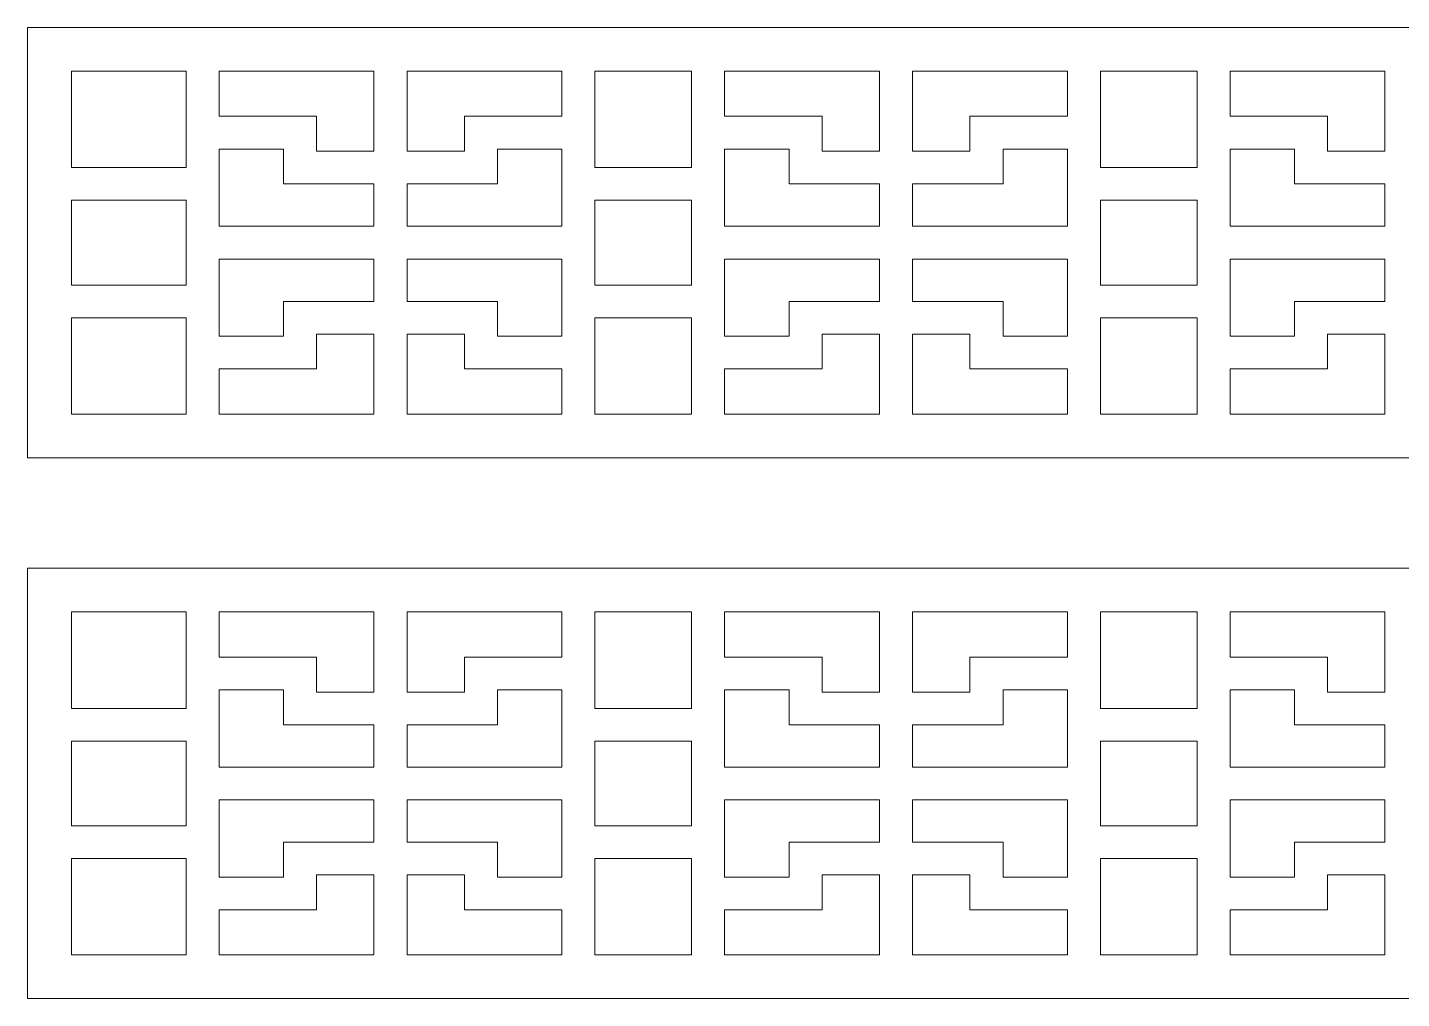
# Model space of a CAD drawing. Header units: centimetres. Extents: x -27.5 to -1.9, y -9.5 to -4.8.
# Drawn here: x -27.5 to -20.85, y -9.5 to -4.8 of the extents above; entities that cross this region are included whole.
import ezdxf

# ---------------------------------------------------------------- set-up
doc = ezdxf.new("R2010")
doc.units = ezdxf.units.CM
doc.header["$MEASUREMENT"] = 0
doc.layers.add('layer 1', color=7, linetype='Continuous')

msp = doc.modelspace()

# ---------------------------------------------------------------- linework, layer by layer
at = {"layer": 'layer 1', "color": 250, "lineweight": 9}
for points, knots in [([(-1.85082, -6.88029), (-1.85082, -6.88029), (-27.5, -6.88029), (-27.5, -6.88029), (-27.5, -6.88029), (-27.5, -6.88029), (-27.5, -4.7963), (-27.5, -4.7963), (-27.5, -4.7963), (-27.5, -4.7963), (-1.85082, -4.7963), (-1.85082, -4.7963), (-1.85082, -4.7963), (-1.85082, -4.7963), (-1.85082, -6.88029), (-1.85082, -6.88029)], [0, 0, 0, 0, 0.2, 0.2, 0.2, 0.2, 0.4, 0.4, 0.4, 0.4, 0.6, 0.6, 0.6, 0.6, 1, 1, 1, 1]), ([(-27.28624, -5.00787), (-27.28624, -5.00787), (-26.73228, -5.00787), (-26.73228, -5.00787), (-26.73228, -5.00787), (-26.73228, -5.00787), (-26.73228, -5.47467), (-26.73228, -5.47467), (-26.73228, -5.47467), (-26.73228, -5.47467), (-27.28624, -5.47467), (-27.28624, -5.47467), (-27.28624, -5.47467), (-27.28624, -5.47467), (-27.28624, -5.00787), (-27.28624, -5.00787)], [0, 0, 0, 0, 0.2, 0.2, 0.2, 0.2, 0.4, 0.4, 0.4, 0.4, 0.6, 0.6, 0.6, 0.6, 1, 1, 1, 1]), ([(-26.57198, -5.00787), (-26.57198, -5.00787), (-25.82249, -5.00787), (-25.82249, -5.00787), (-25.82249, -5.00787), (-25.82249, -5.00787), (-25.82249, -5.39561), (-25.82249, -5.39561), (-25.82249, -5.39561), (-25.82249, -5.39561), (-26.10007, -5.39561), (-26.10007, -5.39561), (-26.10007, -5.39561), (-26.10007, -5.39561), (-26.10007, -5.22662), (-26.10007, -5.22662), (-26.10007, -5.22662), (-26.10007, -5.22662), (-26.26039, -5.22662), (-26.26039, -5.22662), (-26.26039, -5.22662), (-26.26039, -5.22662), (-26.57198, -5.22662), (-26.57198, -5.22662), (-26.57198, -5.22662), (-26.57198, -5.22662), (-26.57198, -5.00787), (-26.57198, -5.00787)], [0, 0, 0, 0, 0.125, 0.125, 0.125, 0.125, 0.25, 0.25, 0.25, 0.25, 0.375, 0.375, 0.375, 0.375, 0.5, 0.5, 0.5, 0.5, 0.625, 0.625, 0.625, 0.625, 0.75, 0.75, 0.75, 0.75, 1, 1, 1, 1]), ([(-25.66218, -5.00787), (-25.66218, -5.00787), (-24.91272, -5.00787), (-24.91272, -5.00787), (-24.91272, -5.00787), (-24.91272, -5.00787), (-24.91272, -5.22662), (-24.91272, -5.22662), (-24.91272, -5.22662), (-24.91272, -5.22662), (-25.22428, -5.22662), (-25.22428, -5.22662), (-25.22428, -5.22662), (-25.22428, -5.22662), (-25.38459, -5.22662), (-25.38459, -5.22662), (-25.38459, -5.22662), (-25.38459, -5.22662), (-25.38459, -5.39561), (-25.38459, -5.39561), (-25.38459, -5.39561), (-25.38459, -5.39561), (-25.66218, -5.39561), (-25.66218, -5.39561), (-25.66218, -5.39561), (-25.66218, -5.39561), (-25.66218, -5.00787), (-25.66218, -5.00787)], [0, 0, 0, 0, 0.125, 0.125, 0.125, 0.125, 0.25, 0.25, 0.25, 0.25, 0.375, 0.375, 0.375, 0.375, 0.5, 0.5, 0.5, 0.5, 0.625, 0.625, 0.625, 0.625, 0.75, 0.75, 0.75, 0.75, 1, 1, 1, 1]), ([(-24.75239, -5.00787), (-24.75239, -5.00787), (-24.28485, -5.00787), (-24.28485, -5.00787), (-24.28485, -5.00787), (-24.28485, -5.00787), (-24.28485, -5.47467), (-24.28485, -5.47467), (-24.28485, -5.47467), (-24.28485, -5.47467), (-24.75239, -5.47467), (-24.75239, -5.47467), (-24.75239, -5.47467), (-24.75239, -5.47467), (-24.75239, -5.00787), (-24.75239, -5.00787)], [0, 0, 0, 0, 0.2, 0.2, 0.2, 0.2, 0.4, 0.4, 0.4, 0.4, 0.6, 0.6, 0.6, 0.6, 1, 1, 1, 1]), ([(-24.12453, -5.00787), (-24.12453, -5.00787), (-23.37505, -5.00787), (-23.37505, -5.00787), (-23.37505, -5.00787), (-23.37505, -5.00787), (-23.37505, -5.39561), (-23.37505, -5.39561), (-23.37505, -5.39561), (-23.37505, -5.39561), (-23.65263, -5.39561), (-23.65263, -5.39561), (-23.65263, -5.39561), (-23.65263, -5.39561), (-23.65263, -5.22662), (-23.65263, -5.22662), (-23.65263, -5.22662), (-23.65263, -5.22662), (-23.81294, -5.22662), (-23.81294, -5.22662), (-23.81294, -5.22662), (-23.81294, -5.22662), (-24.12453, -5.22662), (-24.12453, -5.22662), (-24.12453, -5.22662), (-24.12453, -5.22662), (-24.12453, -5.00787), (-24.12453, -5.00787)], [0, 0, 0, 0, 0.125, 0.125, 0.125, 0.125, 0.25, 0.25, 0.25, 0.25, 0.375, 0.375, 0.375, 0.375, 0.5, 0.5, 0.5, 0.5, 0.625, 0.625, 0.625, 0.625, 0.75, 0.75, 0.75, 0.75, 1, 1, 1, 1]), ([(-23.21474, -5.00787), (-23.21474, -5.00787), (-22.46526, -5.00787), (-22.46526, -5.00787), (-22.46526, -5.00787), (-22.46526, -5.00787), (-22.46526, -5.22662), (-22.46526, -5.22662), (-22.46526, -5.22662), (-22.46526, -5.22662), (-22.77685, -5.22662), (-22.77685, -5.22662), (-22.77685, -5.22662), (-22.77685, -5.22662), (-22.93715, -5.22662), (-22.93715, -5.22662), (-22.93715, -5.22662), (-22.93715, -5.22662), (-22.93715, -5.39561), (-22.93715, -5.39561), (-22.93715, -5.39561), (-22.93715, -5.39561), (-23.21474, -5.39561), (-23.21474, -5.39561), (-23.21474, -5.39561), (-23.21474, -5.39561), (-23.21474, -5.00787), (-23.21474, -5.00787)], [0, 0, 0, 0, 0.125, 0.125, 0.125, 0.125, 0.25, 0.25, 0.25, 0.25, 0.375, 0.375, 0.375, 0.375, 0.5, 0.5, 0.5, 0.5, 0.625, 0.625, 0.625, 0.625, 0.75, 0.75, 0.75, 0.75, 1, 1, 1, 1]), ([(-22.30495, -5.00787), (-22.30495, -5.00787), (-21.83741, -5.00787), (-21.83741, -5.00787), (-21.83741, -5.00787), (-21.83741, -5.00787), (-21.83741, -5.47467), (-21.83741, -5.47467), (-21.83741, -5.47467), (-21.83741, -5.47467), (-22.30495, -5.47467), (-22.30495, -5.47467), (-22.30495, -5.47467), (-22.30495, -5.47467), (-22.30495, -5.00787), (-22.30495, -5.00787)], [0, 0, 0, 0, 0.2, 0.2, 0.2, 0.2, 0.4, 0.4, 0.4, 0.4, 0.6, 0.6, 0.6, 0.6, 1, 1, 1, 1]), ([(-21.6771, -5.00787), (-21.6771, -5.00787), (-20.92762, -5.00787), (-20.92762, -5.00787), (-20.92762, -5.00787), (-20.92762, -5.00787), (-20.92762, -5.39561), (-20.92762, -5.39561), (-20.92762, -5.39561), (-20.92762, -5.39561), (-21.2052, -5.39561), (-21.2052, -5.39561), (-21.2052, -5.39561), (-21.2052, -5.39561), (-21.2052, -5.22662), (-21.2052, -5.22662), (-21.2052, -5.22662), (-21.2052, -5.22662), (-21.36551, -5.22662), (-21.36551, -5.22662), (-21.36551, -5.22662), (-21.36551, -5.22662), (-21.6771, -5.22662), (-21.6771, -5.22662), (-21.6771, -5.22662), (-21.6771, -5.22662), (-21.6771, -5.00787), (-21.6771, -5.00787)], [0, 0, 0, 0, 0.125, 0.125, 0.125, 0.125, 0.25, 0.25, 0.25, 0.25, 0.375, 0.375, 0.375, 0.375, 0.5, 0.5, 0.5, 0.5, 0.625, 0.625, 0.625, 0.625, 0.75, 0.75, 0.75, 0.75, 1, 1, 1, 1]), ([(-26.57198, -5.38532), (-26.57198, -5.38532), (-26.57198, -5.75923), (-26.57198, -5.75923), (-26.57198, -5.75923), (-26.57198, -5.75923), (-25.82249, -5.75923), (-25.82249, -5.75923), (-25.82249, -5.75923), (-25.82249, -5.75923), (-25.82249, -5.55429), (-25.82249, -5.55429), (-25.82249, -5.55429), (-25.82249, -5.55429), (-26.10007, -5.55429), (-26.10007, -5.55429), (-26.10007, -5.55429), (-26.10007, -5.55429), (-26.26039, -5.55429), (-26.26039, -5.55429), (-26.26039, -5.55429), (-26.26039, -5.55429), (-26.26039, -5.39561), (-26.26039, -5.39561), (-26.26039, -5.39561), (-26.26039, -5.39561), (-26.26039, -5.38532), (-26.26039, -5.38532), (-26.26039, -5.38532), (-26.26039, -5.38532), (-26.57198, -5.38532), (-26.57198, -5.38532)], [0, 0, 0, 0, 0.1111111, 0.1111111, 0.1111111, 0.1111111, 0.2222222, 0.2222222, 0.2222222, 0.2222222, 0.3333333, 0.3333333, 0.3333333, 0.3333333, 0.4444444, 0.4444444, 0.4444444, 0.4444444, 0.5555556, 0.5555556, 0.5555556, 0.5555556, 0.6666667, 0.6666667, 0.6666667, 0.6666667, 0.7777778, 0.7777778, 0.7777778, 0.7777778, 1, 1, 1, 1]), ([(-24.91272, -5.75923), (-24.91272, -5.75923), (-24.91272, -5.38532), (-24.91272, -5.38532), (-24.91272, -5.38532), (-24.91272, -5.38532), (-25.22428, -5.38532), (-25.22428, -5.38532), (-25.22428, -5.38532), (-25.22428, -5.38532), (-25.22428, -5.39561), (-25.22428, -5.39561), (-25.22428, -5.39561), (-25.22428, -5.39561), (-25.22428, -5.55429), (-25.22428, -5.55429), (-25.22428, -5.55429), (-25.22428, -5.55429), (-25.38459, -5.55429), (-25.38459, -5.55429), (-25.38459, -5.55429), (-25.38459, -5.55429), (-25.66218, -5.55429), (-25.66218, -5.55429), (-25.66218, -5.55429), (-25.66218, -5.55429), (-25.66218, -5.75923), (-25.66218, -5.75923), (-25.66218, -5.75923), (-25.66218, -5.75923), (-24.91272, -5.75923), (-24.91272, -5.75923)], [0, 0, 0, 0, 0.1111111, 0.1111111, 0.1111111, 0.1111111, 0.2222222, 0.2222222, 0.2222222, 0.2222222, 0.3333333, 0.3333333, 0.3333333, 0.3333333, 0.4444444, 0.4444444, 0.4444444, 0.4444444, 0.5555556, 0.5555556, 0.5555556, 0.5555556, 0.6666667, 0.6666667, 0.6666667, 0.6666667, 0.7777778, 0.7777778, 0.7777778, 0.7777778, 1, 1, 1, 1]), ([(-24.12453, -5.38532), (-24.12453, -5.38532), (-24.12453, -5.75923), (-24.12453, -5.75923), (-24.12453, -5.75923), (-24.12453, -5.75923), (-23.37505, -5.75923), (-23.37505, -5.75923), (-23.37505, -5.75923), (-23.37505, -5.75923), (-23.37505, -5.55429), (-23.37505, -5.55429), (-23.37505, -5.55429), (-23.37505, -5.55429), (-23.65263, -5.55429), (-23.65263, -5.55429), (-23.65263, -5.55429), (-23.65263, -5.55429), (-23.81294, -5.55429), (-23.81294, -5.55429), (-23.81294, -5.55429), (-23.81294, -5.55429), (-23.81294, -5.39561), (-23.81294, -5.39561), (-23.81294, -5.39561), (-23.81294, -5.39561), (-23.81294, -5.38532), (-23.81294, -5.38532), (-23.81294, -5.38532), (-23.81294, -5.38532), (-24.12453, -5.38532), (-24.12453, -5.38532)], [0, 0, 0, 0, 0.1111111, 0.1111111, 0.1111111, 0.1111111, 0.2222222, 0.2222222, 0.2222222, 0.2222222, 0.3333333, 0.3333333, 0.3333333, 0.3333333, 0.4444444, 0.4444444, 0.4444444, 0.4444444, 0.5555556, 0.5555556, 0.5555556, 0.5555556, 0.6666667, 0.6666667, 0.6666667, 0.6666667, 0.7777778, 0.7777778, 0.7777778, 0.7777778, 1, 1, 1, 1]), ([(-22.46526, -5.75923), (-22.46526, -5.75923), (-22.46526, -5.38532), (-22.46526, -5.38532), (-22.46526, -5.38532), (-22.46526, -5.38532), (-22.77685, -5.38532), (-22.77685, -5.38532), (-22.77685, -5.38532), (-22.77685, -5.38532), (-22.77685, -5.39561), (-22.77685, -5.39561), (-22.77685, -5.39561), (-22.77685, -5.39561), (-22.77685, -5.55429), (-22.77685, -5.55429), (-22.77685, -5.55429), (-22.77685, -5.55429), (-22.93715, -5.55429), (-22.93715, -5.55429), (-22.93715, -5.55429), (-22.93715, -5.55429), (-23.21474, -5.55429), (-23.21474, -5.55429), (-23.21474, -5.55429), (-23.21474, -5.55429), (-23.21474, -5.75923), (-23.21474, -5.75923), (-23.21474, -5.75923), (-23.21474, -5.75923), (-22.46526, -5.75923), (-22.46526, -5.75923)], [0, 0, 0, 0, 0.1111111, 0.1111111, 0.1111111, 0.1111111, 0.2222222, 0.2222222, 0.2222222, 0.2222222, 0.3333333, 0.3333333, 0.3333333, 0.3333333, 0.4444444, 0.4444444, 0.4444444, 0.4444444, 0.5555556, 0.5555556, 0.5555556, 0.5555556, 0.6666667, 0.6666667, 0.6666667, 0.6666667, 0.7777778, 0.7777778, 0.7777778, 0.7777778, 1, 1, 1, 1]), ([(-21.6771, -5.38532), (-21.6771, -5.38532), (-21.6771, -5.75923), (-21.6771, -5.75923), (-21.6771, -5.75923), (-21.6771, -5.75923), (-20.92762, -5.75923), (-20.92762, -5.75923), (-20.92762, -5.75923), (-20.92762, -5.75923), (-20.92762, -5.55429), (-20.92762, -5.55429), (-20.92762, -5.55429), (-20.92762, -5.55429), (-21.2052, -5.55429), (-21.2052, -5.55429), (-21.2052, -5.55429), (-21.2052, -5.55429), (-21.36551, -5.55429), (-21.36551, -5.55429), (-21.36551, -5.55429), (-21.36551, -5.55429), (-21.36551, -5.39561), (-21.36551, -5.39561), (-21.36551, -5.39561), (-21.36551, -5.39561), (-21.36551, -5.38532), (-21.36551, -5.38532), (-21.36551, -5.38532), (-21.36551, -5.38532), (-21.6771, -5.38532), (-21.6771, -5.38532)], [0, 0, 0, 0, 0.1111111, 0.1111111, 0.1111111, 0.1111111, 0.2222222, 0.2222222, 0.2222222, 0.2222222, 0.3333333, 0.3333333, 0.3333333, 0.3333333, 0.4444444, 0.4444444, 0.4444444, 0.4444444, 0.5555556, 0.5555556, 0.5555556, 0.5555556, 0.6666667, 0.6666667, 0.6666667, 0.6666667, 0.7777778, 0.7777778, 0.7777778, 0.7777778, 1, 1, 1, 1]), ([(-26.73228, -5.63336), (-26.73228, -5.63336), (-27.28624, -5.63336), (-27.28624, -5.63336), (-27.28624, -5.63336), (-27.28624, -5.63336), (-27.28624, -6.04382), (-27.28624, -6.04382), (-27.28624, -6.04382), (-27.28624, -6.04382), (-26.73228, -6.04382), (-26.73228, -6.04382), (-26.73228, -6.04382), (-26.73228, -6.04382), (-26.73228, -5.63336), (-26.73228, -5.63336)], [0, 0, 0, 0, 0.2, 0.2, 0.2, 0.2, 0.4, 0.4, 0.4, 0.4, 0.6, 0.6, 0.6, 0.6, 1, 1, 1, 1]), ([(-24.28485, -5.63336), (-24.28485, -5.63336), (-24.75239, -5.63336), (-24.75239, -5.63336), (-24.75239, -5.63336), (-24.75239, -5.63336), (-24.75239, -6.04382), (-24.75239, -6.04382), (-24.75239, -6.04382), (-24.75239, -6.04382), (-24.28485, -6.04382), (-24.28485, -6.04382), (-24.28485, -6.04382), (-24.28485, -6.04382), (-24.28485, -5.63336), (-24.28485, -5.63336)], [0, 0, 0, 0, 0.2, 0.2, 0.2, 0.2, 0.4, 0.4, 0.4, 0.4, 0.6, 0.6, 0.6, 0.6, 1, 1, 1, 1]), ([(-21.83741, -5.63336), (-21.83741, -5.63336), (-22.30495, -5.63336), (-22.30495, -5.63336), (-22.30495, -5.63336), (-22.30495, -5.63336), (-22.30495, -6.04382), (-22.30495, -6.04382), (-22.30495, -6.04382), (-22.30495, -6.04382), (-21.83741, -6.04382), (-21.83741, -6.04382), (-21.83741, -6.04382), (-21.83741, -6.04382), (-21.83741, -5.63336), (-21.83741, -5.63336)], [0, 0, 0, 0, 0.2, 0.2, 0.2, 0.2, 0.4, 0.4, 0.4, 0.4, 0.6, 0.6, 0.6, 0.6, 1, 1, 1, 1]), ([(-26.57198, -5.91792), (-26.57198, -5.91792), (-26.57198, -6.29187), (-26.57198, -6.29187), (-26.57198, -6.29187), (-26.57198, -6.29187), (-26.26039, -6.29187), (-26.26039, -6.29187), (-26.26039, -6.29187), (-26.26039, -6.29187), (-26.26039, -6.28155), (-26.26039, -6.28155), (-26.26039, -6.28155), (-26.26039, -6.28155), (-26.26039, -6.12289), (-26.26039, -6.12289), (-26.26039, -6.12289), (-26.26039, -6.12289), (-26.10007, -6.12289), (-26.10007, -6.12289), (-26.10007, -6.12289), (-26.10007, -6.12289), (-25.82249, -6.12289), (-25.82249, -6.12289), (-25.82249, -6.12289), (-25.82249, -6.12289), (-25.82249, -5.91792), (-25.82249, -5.91792), (-25.82249, -5.91792), (-25.82249, -5.91792), (-26.57198, -5.91792), (-26.57198, -5.91792)], [0, 0, 0, 0, 0.1111111, 0.1111111, 0.1111111, 0.1111111, 0.2222222, 0.2222222, 0.2222222, 0.2222222, 0.3333333, 0.3333333, 0.3333333, 0.3333333, 0.4444444, 0.4444444, 0.4444444, 0.4444444, 0.5555556, 0.5555556, 0.5555556, 0.5555556, 0.6666667, 0.6666667, 0.6666667, 0.6666667, 0.7777778, 0.7777778, 0.7777778, 0.7777778, 1, 1, 1, 1]), ([(-24.91272, -6.29187), (-24.91272, -6.29187), (-24.91272, -5.91792), (-24.91272, -5.91792), (-24.91272, -5.91792), (-24.91272, -5.91792), (-25.66218, -5.91792), (-25.66218, -5.91792), (-25.66218, -5.91792), (-25.66218, -5.91792), (-25.66218, -6.12289), (-25.66218, -6.12289), (-25.66218, -6.12289), (-25.66218, -6.12289), (-25.38459, -6.12289), (-25.38459, -6.12289), (-25.38459, -6.12289), (-25.38459, -6.12289), (-25.22428, -6.12289), (-25.22428, -6.12289), (-25.22428, -6.12289), (-25.22428, -6.12289), (-25.22428, -6.28155), (-25.22428, -6.28155), (-25.22428, -6.28155), (-25.22428, -6.28155), (-25.22428, -6.29187), (-25.22428, -6.29187), (-25.22428, -6.29187), (-25.22428, -6.29187), (-24.91272, -6.29187), (-24.91272, -6.29187)], [0, 0, 0, 0, 0.1111111, 0.1111111, 0.1111111, 0.1111111, 0.2222222, 0.2222222, 0.2222222, 0.2222222, 0.3333333, 0.3333333, 0.3333333, 0.3333333, 0.4444444, 0.4444444, 0.4444444, 0.4444444, 0.5555556, 0.5555556, 0.5555556, 0.5555556, 0.6666667, 0.6666667, 0.6666667, 0.6666667, 0.7777778, 0.7777778, 0.7777778, 0.7777778, 1, 1, 1, 1]), ([(-24.12453, -5.91792), (-24.12453, -5.91792), (-24.12453, -6.29187), (-24.12453, -6.29187), (-24.12453, -6.29187), (-24.12453, -6.29187), (-23.81294, -6.29187), (-23.81294, -6.29187), (-23.81294, -6.29187), (-23.81294, -6.29187), (-23.81294, -6.28155), (-23.81294, -6.28155), (-23.81294, -6.28155), (-23.81294, -6.28155), (-23.81294, -6.12289), (-23.81294, -6.12289), (-23.81294, -6.12289), (-23.81294, -6.12289), (-23.65263, -6.12289), (-23.65263, -6.12289), (-23.65263, -6.12289), (-23.65263, -6.12289), (-23.37505, -6.12289), (-23.37505, -6.12289), (-23.37505, -6.12289), (-23.37505, -6.12289), (-23.37505, -5.91792), (-23.37505, -5.91792), (-23.37505, -5.91792), (-23.37505, -5.91792), (-24.12453, -5.91792), (-24.12453, -5.91792)], [0, 0, 0, 0, 0.1111111, 0.1111111, 0.1111111, 0.1111111, 0.2222222, 0.2222222, 0.2222222, 0.2222222, 0.3333333, 0.3333333, 0.3333333, 0.3333333, 0.4444444, 0.4444444, 0.4444444, 0.4444444, 0.5555556, 0.5555556, 0.5555556, 0.5555556, 0.6666667, 0.6666667, 0.6666667, 0.6666667, 0.7777778, 0.7777778, 0.7777778, 0.7777778, 1, 1, 1, 1]), ([(-22.46526, -6.29187), (-22.46526, -6.29187), (-22.46526, -5.91792), (-22.46526, -5.91792), (-22.46526, -5.91792), (-22.46526, -5.91792), (-23.21474, -5.91792), (-23.21474, -5.91792), (-23.21474, -5.91792), (-23.21474, -5.91792), (-23.21474, -6.12289), (-23.21474, -6.12289), (-23.21474, -6.12289), (-23.21474, -6.12289), (-22.93715, -6.12289), (-22.93715, -6.12289), (-22.93715, -6.12289), (-22.93715, -6.12289), (-22.77685, -6.12289), (-22.77685, -6.12289), (-22.77685, -6.12289), (-22.77685, -6.12289), (-22.77685, -6.28155), (-22.77685, -6.28155), (-22.77685, -6.28155), (-22.77685, -6.28155), (-22.77685, -6.29187), (-22.77685, -6.29187), (-22.77685, -6.29187), (-22.77685, -6.29187), (-22.46526, -6.29187), (-22.46526, -6.29187)], [0, 0, 0, 0, 0.1111111, 0.1111111, 0.1111111, 0.1111111, 0.2222222, 0.2222222, 0.2222222, 0.2222222, 0.3333333, 0.3333333, 0.3333333, 0.3333333, 0.4444444, 0.4444444, 0.4444444, 0.4444444, 0.5555556, 0.5555556, 0.5555556, 0.5555556, 0.6666667, 0.6666667, 0.6666667, 0.6666667, 0.7777778, 0.7777778, 0.7777778, 0.7777778, 1, 1, 1, 1]), ([(-21.6771, -5.91792), (-21.6771, -5.91792), (-21.6771, -6.29187), (-21.6771, -6.29187), (-21.6771, -6.29187), (-21.6771, -6.29187), (-21.36551, -6.29187), (-21.36551, -6.29187), (-21.36551, -6.29187), (-21.36551, -6.29187), (-21.36551, -6.28155), (-21.36551, -6.28155), (-21.36551, -6.28155), (-21.36551, -6.28155), (-21.36551, -6.12289), (-21.36551, -6.12289), (-21.36551, -6.12289), (-21.36551, -6.12289), (-21.2052, -6.12289), (-21.2052, -6.12289), (-21.2052, -6.12289), (-21.2052, -6.12289), (-20.92762, -6.12289), (-20.92762, -6.12289), (-20.92762, -6.12289), (-20.92762, -6.12289), (-20.92762, -5.91792), (-20.92762, -5.91792), (-20.92762, -5.91792), (-20.92762, -5.91792), (-21.6771, -5.91792), (-21.6771, -5.91792)], [0, 0, 0, 0, 0.1111111, 0.1111111, 0.1111111, 0.1111111, 0.2222222, 0.2222222, 0.2222222, 0.2222222, 0.3333333, 0.3333333, 0.3333333, 0.3333333, 0.4444444, 0.4444444, 0.4444444, 0.4444444, 0.5555556, 0.5555556, 0.5555556, 0.5555556, 0.6666667, 0.6666667, 0.6666667, 0.6666667, 0.7777778, 0.7777778, 0.7777778, 0.7777778, 1, 1, 1, 1]), ([(-26.73228, -6.66872), (-26.73228, -6.66872), (-27.28624, -6.66872), (-27.28624, -6.66872), (-27.28624, -6.66872), (-27.28624, -6.66872), (-27.28624, -6.2025), (-27.28624, -6.2025), (-27.28624, -6.2025), (-27.28624, -6.2025), (-26.73228, -6.2025), (-26.73228, -6.2025), (-26.73228, -6.2025), (-26.73228, -6.2025), (-26.73228, -6.66872), (-26.73228, -6.66872)], [0, 0, 0, 0, 0.2, 0.2, 0.2, 0.2, 0.4, 0.4, 0.4, 0.4, 0.6, 0.6, 0.6, 0.6, 1, 1, 1, 1]), ([(-24.28485, -6.66872), (-24.28485, -6.66872), (-24.75239, -6.66872), (-24.75239, -6.66872), (-24.75239, -6.66872), (-24.75239, -6.66872), (-24.75239, -6.2025), (-24.75239, -6.2025), (-24.75239, -6.2025), (-24.75239, -6.2025), (-24.28485, -6.2025), (-24.28485, -6.2025), (-24.28485, -6.2025), (-24.28485, -6.2025), (-24.28485, -6.66872), (-24.28485, -6.66872)], [0, 0, 0, 0, 0.2, 0.2, 0.2, 0.2, 0.4, 0.4, 0.4, 0.4, 0.6, 0.6, 0.6, 0.6, 1, 1, 1, 1]), ([(-21.83741, -6.66872), (-21.83741, -6.66872), (-22.30495, -6.66872), (-22.30495, -6.66872), (-22.30495, -6.66872), (-22.30495, -6.66872), (-22.30495, -6.2025), (-22.30495, -6.2025), (-22.30495, -6.2025), (-22.30495, -6.2025), (-21.83741, -6.2025), (-21.83741, -6.2025), (-21.83741, -6.2025), (-21.83741, -6.2025), (-21.83741, -6.66872), (-21.83741, -6.66872)], [0, 0, 0, 0, 0.2, 0.2, 0.2, 0.2, 0.4, 0.4, 0.4, 0.4, 0.6, 0.6, 0.6, 0.6, 1, 1, 1, 1]), ([(-25.82249, -6.66872), (-25.82249, -6.66872), (-26.57198, -6.66872), (-26.57198, -6.66872), (-26.57198, -6.66872), (-26.57198, -6.66872), (-26.57198, -6.45055), (-26.57198, -6.45055), (-26.57198, -6.45055), (-26.57198, -6.45055), (-26.26039, -6.45055), (-26.26039, -6.45055), (-26.26039, -6.45055), (-26.26039, -6.45055), (-26.10007, -6.45055), (-26.10007, -6.45055), (-26.10007, -6.45055), (-26.10007, -6.45055), (-26.10007, -6.28155), (-26.10007, -6.28155), (-26.10007, -6.28155), (-26.10007, -6.28155), (-25.82249, -6.28155), (-25.82249, -6.28155), (-25.82249, -6.28155), (-25.82249, -6.28155), (-25.82249, -6.66872), (-25.82249, -6.66872)], [0, 0, 0, 0, 0.125, 0.125, 0.125, 0.125, 0.25, 0.25, 0.25, 0.25, 0.375, 0.375, 0.375, 0.375, 0.5, 0.5, 0.5, 0.5, 0.625, 0.625, 0.625, 0.625, 0.75, 0.75, 0.75, 0.75, 1, 1, 1, 1]), ([(-24.91272, -6.66872), (-24.91272, -6.66872), (-25.66218, -6.66872), (-25.66218, -6.66872), (-25.66218, -6.66872), (-25.66218, -6.66872), (-25.66218, -6.28155), (-25.66218, -6.28155), (-25.66218, -6.28155), (-25.66218, -6.28155), (-25.38459, -6.28155), (-25.38459, -6.28155), (-25.38459, -6.28155), (-25.38459, -6.28155), (-25.38459, -6.45055), (-25.38459, -6.45055), (-25.38459, -6.45055), (-25.38459, -6.45055), (-25.22428, -6.45055), (-25.22428, -6.45055), (-25.22428, -6.45055), (-25.22428, -6.45055), (-24.91272, -6.45055), (-24.91272, -6.45055), (-24.91272, -6.45055), (-24.91272, -6.45055), (-24.91272, -6.66872), (-24.91272, -6.66872)], [0, 0, 0, 0, 0.125, 0.125, 0.125, 0.125, 0.25, 0.25, 0.25, 0.25, 0.375, 0.375, 0.375, 0.375, 0.5, 0.5, 0.5, 0.5, 0.625, 0.625, 0.625, 0.625, 0.75, 0.75, 0.75, 0.75, 1, 1, 1, 1]), ([(-23.37505, -6.66872), (-23.37505, -6.66872), (-24.12453, -6.66872), (-24.12453, -6.66872), (-24.12453, -6.66872), (-24.12453, -6.66872), (-24.12453, -6.45055), (-24.12453, -6.45055), (-24.12453, -6.45055), (-24.12453, -6.45055), (-23.81294, -6.45055), (-23.81294, -6.45055), (-23.81294, -6.45055), (-23.81294, -6.45055), (-23.65263, -6.45055), (-23.65263, -6.45055), (-23.65263, -6.45055), (-23.65263, -6.45055), (-23.65263, -6.28155), (-23.65263, -6.28155), (-23.65263, -6.28155), (-23.65263, -6.28155), (-23.37505, -6.28155), (-23.37505, -6.28155), (-23.37505, -6.28155), (-23.37505, -6.28155), (-23.37505, -6.66872), (-23.37505, -6.66872)], [0, 0, 0, 0, 0.125, 0.125, 0.125, 0.125, 0.25, 0.25, 0.25, 0.25, 0.375, 0.375, 0.375, 0.375, 0.5, 0.5, 0.5, 0.5, 0.625, 0.625, 0.625, 0.625, 0.75, 0.75, 0.75, 0.75, 1, 1, 1, 1]), ([(-22.46526, -6.66872), (-22.46526, -6.66872), (-23.21474, -6.66872), (-23.21474, -6.66872), (-23.21474, -6.66872), (-23.21474, -6.66872), (-23.21474, -6.28155), (-23.21474, -6.28155), (-23.21474, -6.28155), (-23.21474, -6.28155), (-22.93715, -6.28155), (-22.93715, -6.28155), (-22.93715, -6.28155), (-22.93715, -6.28155), (-22.93715, -6.45055), (-22.93715, -6.45055), (-22.93715, -6.45055), (-22.93715, -6.45055), (-22.77685, -6.45055), (-22.77685, -6.45055), (-22.77685, -6.45055), (-22.77685, -6.45055), (-22.46526, -6.45055), (-22.46526, -6.45055), (-22.46526, -6.45055), (-22.46526, -6.45055), (-22.46526, -6.66872), (-22.46526, -6.66872)], [0, 0, 0, 0, 0.125, 0.125, 0.125, 0.125, 0.25, 0.25, 0.25, 0.25, 0.375, 0.375, 0.375, 0.375, 0.5, 0.5, 0.5, 0.5, 0.625, 0.625, 0.625, 0.625, 0.75, 0.75, 0.75, 0.75, 1, 1, 1, 1]), ([(-20.92762, -6.66872), (-20.92762, -6.66872), (-21.6771, -6.66872), (-21.6771, -6.66872), (-21.6771, -6.66872), (-21.6771, -6.66872), (-21.6771, -6.45055), (-21.6771, -6.45055), (-21.6771, -6.45055), (-21.6771, -6.45055), (-21.36551, -6.45055), (-21.36551, -6.45055), (-21.36551, -6.45055), (-21.36551, -6.45055), (-21.2052, -6.45055), (-21.2052, -6.45055), (-21.2052, -6.45055), (-21.2052, -6.45055), (-21.2052, -6.28155), (-21.2052, -6.28155), (-21.2052, -6.28155), (-21.2052, -6.28155), (-20.92762, -6.28155), (-20.92762, -6.28155), (-20.92762, -6.28155), (-20.92762, -6.28155), (-20.92762, -6.66872), (-20.92762, -6.66872)], [0, 0, 0, 0, 0.125, 0.125, 0.125, 0.125, 0.25, 0.25, 0.25, 0.25, 0.375, 0.375, 0.375, 0.375, 0.5, 0.5, 0.5, 0.5, 0.625, 0.625, 0.625, 0.625, 0.75, 0.75, 0.75, 0.75, 1, 1, 1, 1]), ([(-1.85082, -9.5), (-1.85082, -9.5), (-27.5, -9.5), (-27.5, -9.5), (-27.5, -9.5), (-27.5, -9.5), (-27.5, -7.41601), (-27.5, -7.41601), (-27.5, -7.41601), (-27.5, -7.41601), (-1.85082, -7.41601), (-1.85082, -7.41601), (-1.85082, -7.41601), (-1.85082, -7.41601), (-1.85082, -9.5), (-1.85082, -9.5)], [0, 0, 0, 0, 0.2, 0.2, 0.2, 0.2, 0.4, 0.4, 0.4, 0.4, 0.6, 0.6, 0.6, 0.6, 1, 1, 1, 1])]:
    msp.add_open_spline(points, degree=3, knots=knots, dxfattribs=at)
at = {"layer": 'layer 1', "color": 7, "lineweight": 9}
for points, knots in [([(-27.28624, -7.62758), (-27.28624, -7.62758), (-26.73228, -7.62758), (-26.73228, -7.62758), (-26.73228, -7.62758), (-26.73228, -7.62758), (-26.73228, -8.09438), (-26.73228, -8.09438), (-26.73228, -8.09438), (-26.73228, -8.09438), (-27.28624, -8.09438), (-27.28624, -8.09438), (-27.28624, -8.09438), (-27.28624, -8.09438), (-27.28624, -7.62758), (-27.28624, -7.62758)], [0, 0, 0, 0, 0.2, 0.2, 0.2, 0.2, 0.4, 0.4, 0.4, 0.4, 0.6, 0.6, 0.6, 0.6, 1, 1, 1, 1]), ([(-26.57198, -7.62758), (-26.57198, -7.62758), (-25.82249, -7.62758), (-25.82249, -7.62758), (-25.82249, -7.62758), (-25.82249, -7.62758), (-25.82249, -8.01532), (-25.82249, -8.01532), (-25.82249, -8.01532), (-25.82249, -8.01532), (-26.10007, -8.01532), (-26.10007, -8.01532), (-26.10007, -8.01532), (-26.10007, -8.01532), (-26.10007, -7.84633), (-26.10007, -7.84633), (-26.10007, -7.84633), (-26.10007, -7.84633), (-26.26039, -7.84633), (-26.26039, -7.84633), (-26.26039, -7.84633), (-26.26039, -7.84633), (-26.57198, -7.84633), (-26.57198, -7.84633), (-26.57198, -7.84633), (-26.57198, -7.84633), (-26.57198, -7.62758), (-26.57198, -7.62758)], [0, 0, 0, 0, 0.125, 0.125, 0.125, 0.125, 0.25, 0.25, 0.25, 0.25, 0.375, 0.375, 0.375, 0.375, 0.5, 0.5, 0.5, 0.5, 0.625, 0.625, 0.625, 0.625, 0.75, 0.75, 0.75, 0.75, 1, 1, 1, 1]), ([(-25.66218, -7.62758), (-25.66218, -7.62758), (-24.91272, -7.62758), (-24.91272, -7.62758), (-24.91272, -7.62758), (-24.91272, -7.62758), (-24.91272, -7.84633), (-24.91272, -7.84633), (-24.91272, -7.84633), (-24.91272, -7.84633), (-25.22428, -7.84633), (-25.22428, -7.84633), (-25.22428, -7.84633), (-25.22428, -7.84633), (-25.38459, -7.84633), (-25.38459, -7.84633), (-25.38459, -7.84633), (-25.38459, -7.84633), (-25.38459, -8.01532), (-25.38459, -8.01532), (-25.38459, -8.01532), (-25.38459, -8.01532), (-25.66218, -8.01532), (-25.66218, -8.01532), (-25.66218, -8.01532), (-25.66218, -8.01532), (-25.66218, -7.62758), (-25.66218, -7.62758)], [0, 0, 0, 0, 0.125, 0.125, 0.125, 0.125, 0.25, 0.25, 0.25, 0.25, 0.375, 0.375, 0.375, 0.375, 0.5, 0.5, 0.5, 0.5, 0.625, 0.625, 0.625, 0.625, 0.75, 0.75, 0.75, 0.75, 1, 1, 1, 1]), ([(-24.75239, -7.62758), (-24.75239, -7.62758), (-24.28485, -7.62758), (-24.28485, -7.62758), (-24.28485, -7.62758), (-24.28485, -7.62758), (-24.28485, -8.09438), (-24.28485, -8.09438), (-24.28485, -8.09438), (-24.28485, -8.09438), (-24.75239, -8.09438), (-24.75239, -8.09438), (-24.75239, -8.09438), (-24.75239, -8.09438), (-24.75239, -7.62758), (-24.75239, -7.62758)], [0, 0, 0, 0, 0.2, 0.2, 0.2, 0.2, 0.4, 0.4, 0.4, 0.4, 0.6, 0.6, 0.6, 0.6, 1, 1, 1, 1]), ([(-24.12453, -7.62758), (-24.12453, -7.62758), (-23.37505, -7.62758), (-23.37505, -7.62758), (-23.37505, -7.62758), (-23.37505, -7.62758), (-23.37505, -8.01532), (-23.37505, -8.01532), (-23.37505, -8.01532), (-23.37505, -8.01532), (-23.65263, -8.01532), (-23.65263, -8.01532), (-23.65263, -8.01532), (-23.65263, -8.01532), (-23.65263, -7.84633), (-23.65263, -7.84633), (-23.65263, -7.84633), (-23.65263, -7.84633), (-23.81294, -7.84633), (-23.81294, -7.84633), (-23.81294, -7.84633), (-23.81294, -7.84633), (-24.12453, -7.84633), (-24.12453, -7.84633), (-24.12453, -7.84633), (-24.12453, -7.84633), (-24.12453, -7.62758), (-24.12453, -7.62758)], [0, 0, 0, 0, 0.125, 0.125, 0.125, 0.125, 0.25, 0.25, 0.25, 0.25, 0.375, 0.375, 0.375, 0.375, 0.5, 0.5, 0.5, 0.5, 0.625, 0.625, 0.625, 0.625, 0.75, 0.75, 0.75, 0.75, 1, 1, 1, 1]), ([(-23.21474, -7.62758), (-23.21474, -7.62758), (-22.46526, -7.62758), (-22.46526, -7.62758), (-22.46526, -7.62758), (-22.46526, -7.62758), (-22.46526, -7.84633), (-22.46526, -7.84633), (-22.46526, -7.84633), (-22.46526, -7.84633), (-22.77685, -7.84633), (-22.77685, -7.84633), (-22.77685, -7.84633), (-22.77685, -7.84633), (-22.93715, -7.84633), (-22.93715, -7.84633), (-22.93715, -7.84633), (-22.93715, -7.84633), (-22.93715, -8.01532), (-22.93715, -8.01532), (-22.93715, -8.01532), (-22.93715, -8.01532), (-23.21474, -8.01532), (-23.21474, -8.01532), (-23.21474, -8.01532), (-23.21474, -8.01532), (-23.21474, -7.62758), (-23.21474, -7.62758)], [0, 0, 0, 0, 0.125, 0.125, 0.125, 0.125, 0.25, 0.25, 0.25, 0.25, 0.375, 0.375, 0.375, 0.375, 0.5, 0.5, 0.5, 0.5, 0.625, 0.625, 0.625, 0.625, 0.75, 0.75, 0.75, 0.75, 1, 1, 1, 1]), ([(-22.30495, -7.62758), (-22.30495, -7.62758), (-21.83741, -7.62758), (-21.83741, -7.62758), (-21.83741, -7.62758), (-21.83741, -7.62758), (-21.83741, -8.09438), (-21.83741, -8.09438), (-21.83741, -8.09438), (-21.83741, -8.09438), (-22.30495, -8.09438), (-22.30495, -8.09438), (-22.30495, -8.09438), (-22.30495, -8.09438), (-22.30495, -7.62758), (-22.30495, -7.62758)], [0, 0, 0, 0, 0.2, 0.2, 0.2, 0.2, 0.4, 0.4, 0.4, 0.4, 0.6, 0.6, 0.6, 0.6, 1, 1, 1, 1]), ([(-21.6771, -7.62758), (-21.6771, -7.62758), (-20.92762, -7.62758), (-20.92762, -7.62758), (-20.92762, -7.62758), (-20.92762, -7.62758), (-20.92762, -8.01532), (-20.92762, -8.01532), (-20.92762, -8.01532), (-20.92762, -8.01532), (-21.2052, -8.01532), (-21.2052, -8.01532), (-21.2052, -8.01532), (-21.2052, -8.01532), (-21.2052, -7.84633), (-21.2052, -7.84633), (-21.2052, -7.84633), (-21.2052, -7.84633), (-21.36551, -7.84633), (-21.36551, -7.84633), (-21.36551, -7.84633), (-21.36551, -7.84633), (-21.6771, -7.84633), (-21.6771, -7.84633), (-21.6771, -7.84633), (-21.6771, -7.84633), (-21.6771, -7.62758), (-21.6771, -7.62758)], [0, 0, 0, 0, 0.125, 0.125, 0.125, 0.125, 0.25, 0.25, 0.25, 0.25, 0.375, 0.375, 0.375, 0.375, 0.5, 0.5, 0.5, 0.5, 0.625, 0.625, 0.625, 0.625, 0.75, 0.75, 0.75, 0.75, 1, 1, 1, 1]), ([(-26.57198, -8.00503), (-26.57198, -8.00503), (-26.57198, -8.37894), (-26.57198, -8.37894), (-26.57198, -8.37894), (-26.57198, -8.37894), (-25.82249, -8.37894), (-25.82249, -8.37894), (-25.82249, -8.37894), (-25.82249, -8.37894), (-25.82249, -8.174), (-25.82249, -8.174), (-25.82249, -8.174), (-25.82249, -8.174), (-26.10007, -8.174), (-26.10007, -8.174), (-26.10007, -8.174), (-26.10007, -8.174), (-26.26039, -8.174), (-26.26039, -8.174), (-26.26039, -8.174), (-26.26039, -8.174), (-26.26039, -8.01532), (-26.26039, -8.01532), (-26.26039, -8.01532), (-26.26039, -8.01532), (-26.26039, -8.00503), (-26.26039, -8.00503), (-26.26039, -8.00503), (-26.26039, -8.00503), (-26.57198, -8.00503), (-26.57198, -8.00503)], [0, 0, 0, 0, 0.1111111, 0.1111111, 0.1111111, 0.1111111, 0.2222222, 0.2222222, 0.2222222, 0.2222222, 0.3333333, 0.3333333, 0.3333333, 0.3333333, 0.4444444, 0.4444444, 0.4444444, 0.4444444, 0.5555556, 0.5555556, 0.5555556, 0.5555556, 0.6666667, 0.6666667, 0.6666667, 0.6666667, 0.7777778, 0.7777778, 0.7777778, 0.7777778, 1, 1, 1, 1]), ([(-24.91272, -8.37894), (-24.91272, -8.37894), (-24.91272, -8.00503), (-24.91272, -8.00503), (-24.91272, -8.00503), (-24.91272, -8.00503), (-25.22428, -8.00503), (-25.22428, -8.00503), (-25.22428, -8.00503), (-25.22428, -8.00503), (-25.22428, -8.01532), (-25.22428, -8.01532), (-25.22428, -8.01532), (-25.22428, -8.01532), (-25.22428, -8.174), (-25.22428, -8.174), (-25.22428, -8.174), (-25.22428, -8.174), (-25.38459, -8.174), (-25.38459, -8.174), (-25.38459, -8.174), (-25.38459, -8.174), (-25.66218, -8.174), (-25.66218, -8.174), (-25.66218, -8.174), (-25.66218, -8.174), (-25.66218, -8.37894), (-25.66218, -8.37894), (-25.66218, -8.37894), (-25.66218, -8.37894), (-24.91272, -8.37894), (-24.91272, -8.37894)], [0, 0, 0, 0, 0.1111111, 0.1111111, 0.1111111, 0.1111111, 0.2222222, 0.2222222, 0.2222222, 0.2222222, 0.3333333, 0.3333333, 0.3333333, 0.3333333, 0.4444444, 0.4444444, 0.4444444, 0.4444444, 0.5555556, 0.5555556, 0.5555556, 0.5555556, 0.6666667, 0.6666667, 0.6666667, 0.6666667, 0.7777778, 0.7777778, 0.7777778, 0.7777778, 1, 1, 1, 1]), ([(-24.12453, -8.00503), (-24.12453, -8.00503), (-24.12453, -8.37894), (-24.12453, -8.37894), (-24.12453, -8.37894), (-24.12453, -8.37894), (-23.37505, -8.37894), (-23.37505, -8.37894), (-23.37505, -8.37894), (-23.37505, -8.37894), (-23.37505, -8.174), (-23.37505, -8.174), (-23.37505, -8.174), (-23.37505, -8.174), (-23.65263, -8.174), (-23.65263, -8.174), (-23.65263, -8.174), (-23.65263, -8.174), (-23.81294, -8.174), (-23.81294, -8.174), (-23.81294, -8.174), (-23.81294, -8.174), (-23.81294, -8.01532), (-23.81294, -8.01532), (-23.81294, -8.01532), (-23.81294, -8.01532), (-23.81294, -8.00503), (-23.81294, -8.00503), (-23.81294, -8.00503), (-23.81294, -8.00503), (-24.12453, -8.00503), (-24.12453, -8.00503)], [0, 0, 0, 0, 0.1111111, 0.1111111, 0.1111111, 0.1111111, 0.2222222, 0.2222222, 0.2222222, 0.2222222, 0.3333333, 0.3333333, 0.3333333, 0.3333333, 0.4444444, 0.4444444, 0.4444444, 0.4444444, 0.5555556, 0.5555556, 0.5555556, 0.5555556, 0.6666667, 0.6666667, 0.6666667, 0.6666667, 0.7777778, 0.7777778, 0.7777778, 0.7777778, 1, 1, 1, 1]), ([(-22.46526, -8.37894), (-22.46526, -8.37894), (-22.46526, -8.00503), (-22.46526, -8.00503), (-22.46526, -8.00503), (-22.46526, -8.00503), (-22.77685, -8.00503), (-22.77685, -8.00503), (-22.77685, -8.00503), (-22.77685, -8.00503), (-22.77685, -8.01532), (-22.77685, -8.01532), (-22.77685, -8.01532), (-22.77685, -8.01532), (-22.77685, -8.174), (-22.77685, -8.174), (-22.77685, -8.174), (-22.77685, -8.174), (-22.93715, -8.174), (-22.93715, -8.174), (-22.93715, -8.174), (-22.93715, -8.174), (-23.21474, -8.174), (-23.21474, -8.174), (-23.21474, -8.174), (-23.21474, -8.174), (-23.21474, -8.37894), (-23.21474, -8.37894), (-23.21474, -8.37894), (-23.21474, -8.37894), (-22.46526, -8.37894), (-22.46526, -8.37894)], [0, 0, 0, 0, 0.1111111, 0.1111111, 0.1111111, 0.1111111, 0.2222222, 0.2222222, 0.2222222, 0.2222222, 0.3333333, 0.3333333, 0.3333333, 0.3333333, 0.4444444, 0.4444444, 0.4444444, 0.4444444, 0.5555556, 0.5555556, 0.5555556, 0.5555556, 0.6666667, 0.6666667, 0.6666667, 0.6666667, 0.7777778, 0.7777778, 0.7777778, 0.7777778, 1, 1, 1, 1]), ([(-21.6771, -8.00503), (-21.6771, -8.00503), (-21.6771, -8.37894), (-21.6771, -8.37894), (-21.6771, -8.37894), (-21.6771, -8.37894), (-20.92762, -8.37894), (-20.92762, -8.37894), (-20.92762, -8.37894), (-20.92762, -8.37894), (-20.92762, -8.174), (-20.92762, -8.174), (-20.92762, -8.174), (-20.92762, -8.174), (-21.2052, -8.174), (-21.2052, -8.174), (-21.2052, -8.174), (-21.2052, -8.174), (-21.36551, -8.174), (-21.36551, -8.174), (-21.36551, -8.174), (-21.36551, -8.174), (-21.36551, -8.01532), (-21.36551, -8.01532), (-21.36551, -8.01532), (-21.36551, -8.01532), (-21.36551, -8.00503), (-21.36551, -8.00503), (-21.36551, -8.00503), (-21.36551, -8.00503), (-21.6771, -8.00503), (-21.6771, -8.00503)], [0, 0, 0, 0, 0.1111111, 0.1111111, 0.1111111, 0.1111111, 0.2222222, 0.2222222, 0.2222222, 0.2222222, 0.3333333, 0.3333333, 0.3333333, 0.3333333, 0.4444444, 0.4444444, 0.4444444, 0.4444444, 0.5555556, 0.5555556, 0.5555556, 0.5555556, 0.6666667, 0.6666667, 0.6666667, 0.6666667, 0.7777778, 0.7777778, 0.7777778, 0.7777778, 1, 1, 1, 1]), ([(-26.73228, -8.25307), (-26.73228, -8.25307), (-27.28624, -8.25307), (-27.28624, -8.25307), (-27.28624, -8.25307), (-27.28624, -8.25307), (-27.28624, -8.66353), (-27.28624, -8.66353), (-27.28624, -8.66353), (-27.28624, -8.66353), (-26.73228, -8.66353), (-26.73228, -8.66353), (-26.73228, -8.66353), (-26.73228, -8.66353), (-26.73228, -8.25307), (-26.73228, -8.25307)], [0, 0, 0, 0, 0.2, 0.2, 0.2, 0.2, 0.4, 0.4, 0.4, 0.4, 0.6, 0.6, 0.6, 0.6, 1, 1, 1, 1]), ([(-24.28485, -8.25307), (-24.28485, -8.25307), (-24.75239, -8.25307), (-24.75239, -8.25307), (-24.75239, -8.25307), (-24.75239, -8.25307), (-24.75239, -8.66353), (-24.75239, -8.66353), (-24.75239, -8.66353), (-24.75239, -8.66353), (-24.28485, -8.66353), (-24.28485, -8.66353), (-24.28485, -8.66353), (-24.28485, -8.66353), (-24.28485, -8.25307), (-24.28485, -8.25307)], [0, 0, 0, 0, 0.2, 0.2, 0.2, 0.2, 0.4, 0.4, 0.4, 0.4, 0.6, 0.6, 0.6, 0.6, 1, 1, 1, 1]), ([(-21.83741, -8.25307), (-21.83741, -8.25307), (-22.30495, -8.25307), (-22.30495, -8.25307), (-22.30495, -8.25307), (-22.30495, -8.25307), (-22.30495, -8.66353), (-22.30495, -8.66353), (-22.30495, -8.66353), (-22.30495, -8.66353), (-21.83741, -8.66353), (-21.83741, -8.66353), (-21.83741, -8.66353), (-21.83741, -8.66353), (-21.83741, -8.25307), (-21.83741, -8.25307)], [0, 0, 0, 0, 0.2, 0.2, 0.2, 0.2, 0.4, 0.4, 0.4, 0.4, 0.6, 0.6, 0.6, 0.6, 1, 1, 1, 1]), ([(-26.57198, -8.53763), (-26.57198, -8.53763), (-26.57198, -8.91158), (-26.57198, -8.91158), (-26.57198, -8.91158), (-26.57198, -8.91158), (-26.26039, -8.91158), (-26.26039, -8.91158), (-26.26039, -8.91158), (-26.26039, -8.91158), (-26.26039, -8.90126), (-26.26039, -8.90126), (-26.26039, -8.90126), (-26.26039, -8.90126), (-26.26039, -8.7426), (-26.26039, -8.7426), (-26.26039, -8.7426), (-26.26039, -8.7426), (-26.10007, -8.7426), (-26.10007, -8.7426), (-26.10007, -8.7426), (-26.10007, -8.7426), (-25.82249, -8.7426), (-25.82249, -8.7426), (-25.82249, -8.7426), (-25.82249, -8.7426), (-25.82249, -8.53763), (-25.82249, -8.53763), (-25.82249, -8.53763), (-25.82249, -8.53763), (-26.57198, -8.53763), (-26.57198, -8.53763)], [0, 0, 0, 0, 0.1111111, 0.1111111, 0.1111111, 0.1111111, 0.2222222, 0.2222222, 0.2222222, 0.2222222, 0.3333333, 0.3333333, 0.3333333, 0.3333333, 0.4444444, 0.4444444, 0.4444444, 0.4444444, 0.5555556, 0.5555556, 0.5555556, 0.5555556, 0.6666667, 0.6666667, 0.6666667, 0.6666667, 0.7777778, 0.7777778, 0.7777778, 0.7777778, 1, 1, 1, 1]), ([(-24.91272, -8.91158), (-24.91272, -8.91158), (-24.91272, -8.53763), (-24.91272, -8.53763), (-24.91272, -8.53763), (-24.91272, -8.53763), (-25.66218, -8.53763), (-25.66218, -8.53763), (-25.66218, -8.53763), (-25.66218, -8.53763), (-25.66218, -8.7426), (-25.66218, -8.7426), (-25.66218, -8.7426), (-25.66218, -8.7426), (-25.38459, -8.7426), (-25.38459, -8.7426), (-25.38459, -8.7426), (-25.38459, -8.7426), (-25.22428, -8.7426), (-25.22428, -8.7426), (-25.22428, -8.7426), (-25.22428, -8.7426), (-25.22428, -8.90126), (-25.22428, -8.90126), (-25.22428, -8.90126), (-25.22428, -8.90126), (-25.22428, -8.91158), (-25.22428, -8.91158), (-25.22428, -8.91158), (-25.22428, -8.91158), (-24.91272, -8.91158), (-24.91272, -8.91158)], [0, 0, 0, 0, 0.1111111, 0.1111111, 0.1111111, 0.1111111, 0.2222222, 0.2222222, 0.2222222, 0.2222222, 0.3333333, 0.3333333, 0.3333333, 0.3333333, 0.4444444, 0.4444444, 0.4444444, 0.4444444, 0.5555556, 0.5555556, 0.5555556, 0.5555556, 0.6666667, 0.6666667, 0.6666667, 0.6666667, 0.7777778, 0.7777778, 0.7777778, 0.7777778, 1, 1, 1, 1]), ([(-24.12453, -8.53763), (-24.12453, -8.53763), (-24.12453, -8.91158), (-24.12453, -8.91158), (-24.12453, -8.91158), (-24.12453, -8.91158), (-23.81294, -8.91158), (-23.81294, -8.91158), (-23.81294, -8.91158), (-23.81294, -8.91158), (-23.81294, -8.90126), (-23.81294, -8.90126), (-23.81294, -8.90126), (-23.81294, -8.90126), (-23.81294, -8.7426), (-23.81294, -8.7426), (-23.81294, -8.7426), (-23.81294, -8.7426), (-23.65263, -8.7426), (-23.65263, -8.7426), (-23.65263, -8.7426), (-23.65263, -8.7426), (-23.37505, -8.7426), (-23.37505, -8.7426), (-23.37505, -8.7426), (-23.37505, -8.7426), (-23.37505, -8.53763), (-23.37505, -8.53763), (-23.37505, -8.53763), (-23.37505, -8.53763), (-24.12453, -8.53763), (-24.12453, -8.53763)], [0, 0, 0, 0, 0.1111111, 0.1111111, 0.1111111, 0.1111111, 0.2222222, 0.2222222, 0.2222222, 0.2222222, 0.3333333, 0.3333333, 0.3333333, 0.3333333, 0.4444444, 0.4444444, 0.4444444, 0.4444444, 0.5555556, 0.5555556, 0.5555556, 0.5555556, 0.6666667, 0.6666667, 0.6666667, 0.6666667, 0.7777778, 0.7777778, 0.7777778, 0.7777778, 1, 1, 1, 1]), ([(-22.46526, -8.91158), (-22.46526, -8.91158), (-22.46526, -8.53763), (-22.46526, -8.53763), (-22.46526, -8.53763), (-22.46526, -8.53763), (-23.21474, -8.53763), (-23.21474, -8.53763), (-23.21474, -8.53763), (-23.21474, -8.53763), (-23.21474, -8.7426), (-23.21474, -8.7426), (-23.21474, -8.7426), (-23.21474, -8.7426), (-22.93715, -8.7426), (-22.93715, -8.7426), (-22.93715, -8.7426), (-22.93715, -8.7426), (-22.77685, -8.7426), (-22.77685, -8.7426), (-22.77685, -8.7426), (-22.77685, -8.7426), (-22.77685, -8.90126), (-22.77685, -8.90126), (-22.77685, -8.90126), (-22.77685, -8.90126), (-22.77685, -8.91158), (-22.77685, -8.91158), (-22.77685, -8.91158), (-22.77685, -8.91158), (-22.46526, -8.91158), (-22.46526, -8.91158)], [0, 0, 0, 0, 0.1111111, 0.1111111, 0.1111111, 0.1111111, 0.2222222, 0.2222222, 0.2222222, 0.2222222, 0.3333333, 0.3333333, 0.3333333, 0.3333333, 0.4444444, 0.4444444, 0.4444444, 0.4444444, 0.5555556, 0.5555556, 0.5555556, 0.5555556, 0.6666667, 0.6666667, 0.6666667, 0.6666667, 0.7777778, 0.7777778, 0.7777778, 0.7777778, 1, 1, 1, 1]), ([(-21.6771, -8.53763), (-21.6771, -8.53763), (-21.6771, -8.91158), (-21.6771, -8.91158), (-21.6771, -8.91158), (-21.6771, -8.91158), (-21.36551, -8.91158), (-21.36551, -8.91158), (-21.36551, -8.91158), (-21.36551, -8.91158), (-21.36551, -8.90126), (-21.36551, -8.90126), (-21.36551, -8.90126), (-21.36551, -8.90126), (-21.36551, -8.7426), (-21.36551, -8.7426), (-21.36551, -8.7426), (-21.36551, -8.7426), (-21.2052, -8.7426), (-21.2052, -8.7426), (-21.2052, -8.7426), (-21.2052, -8.7426), (-20.92762, -8.7426), (-20.92762, -8.7426), (-20.92762, -8.7426), (-20.92762, -8.7426), (-20.92762, -8.53763), (-20.92762, -8.53763), (-20.92762, -8.53763), (-20.92762, -8.53763), (-21.6771, -8.53763), (-21.6771, -8.53763)], [0, 0, 0, 0, 0.1111111, 0.1111111, 0.1111111, 0.1111111, 0.2222222, 0.2222222, 0.2222222, 0.2222222, 0.3333333, 0.3333333, 0.3333333, 0.3333333, 0.4444444, 0.4444444, 0.4444444, 0.4444444, 0.5555556, 0.5555556, 0.5555556, 0.5555556, 0.6666667, 0.6666667, 0.6666667, 0.6666667, 0.7777778, 0.7777778, 0.7777778, 0.7777778, 1, 1, 1, 1]), ([(-26.73228, -9.28843), (-26.73228, -9.28843), (-27.28624, -9.28843), (-27.28624, -9.28843), (-27.28624, -9.28843), (-27.28624, -9.28843), (-27.28624, -8.82221), (-27.28624, -8.82221), (-27.28624, -8.82221), (-27.28624, -8.82221), (-26.73228, -8.82221), (-26.73228, -8.82221), (-26.73228, -8.82221), (-26.73228, -8.82221), (-26.73228, -9.28843), (-26.73228, -9.28843)], [0, 0, 0, 0, 0.2, 0.2, 0.2, 0.2, 0.4, 0.4, 0.4, 0.4, 0.6, 0.6, 0.6, 0.6, 1, 1, 1, 1]), ([(-24.28485, -9.28843), (-24.28485, -9.28843), (-24.75239, -9.28843), (-24.75239, -9.28843), (-24.75239, -9.28843), (-24.75239, -9.28843), (-24.75239, -8.82221), (-24.75239, -8.82221), (-24.75239, -8.82221), (-24.75239, -8.82221), (-24.28485, -8.82221), (-24.28485, -8.82221), (-24.28485, -8.82221), (-24.28485, -8.82221), (-24.28485, -9.28843), (-24.28485, -9.28843)], [0, 0, 0, 0, 0.2, 0.2, 0.2, 0.2, 0.4, 0.4, 0.4, 0.4, 0.6, 0.6, 0.6, 0.6, 1, 1, 1, 1]), ([(-21.83741, -9.28843), (-21.83741, -9.28843), (-22.30495, -9.28843), (-22.30495, -9.28843), (-22.30495, -9.28843), (-22.30495, -9.28843), (-22.30495, -8.82221), (-22.30495, -8.82221), (-22.30495, -8.82221), (-22.30495, -8.82221), (-21.83741, -8.82221), (-21.83741, -8.82221), (-21.83741, -8.82221), (-21.83741, -8.82221), (-21.83741, -9.28843), (-21.83741, -9.28843)], [0, 0, 0, 0, 0.2, 0.2, 0.2, 0.2, 0.4, 0.4, 0.4, 0.4, 0.6, 0.6, 0.6, 0.6, 1, 1, 1, 1]), ([(-25.82249, -9.28843), (-25.82249, -9.28843), (-26.57198, -9.28843), (-26.57198, -9.28843), (-26.57198, -9.28843), (-26.57198, -9.28843), (-26.57198, -9.07026), (-26.57198, -9.07026), (-26.57198, -9.07026), (-26.57198, -9.07026), (-26.26039, -9.07026), (-26.26039, -9.07026), (-26.26039, -9.07026), (-26.26039, -9.07026), (-26.10007, -9.07026), (-26.10007, -9.07026), (-26.10007, -9.07026), (-26.10007, -9.07026), (-26.10007, -8.90126), (-26.10007, -8.90126), (-26.10007, -8.90126), (-26.10007, -8.90126), (-25.82249, -8.90126), (-25.82249, -8.90126), (-25.82249, -8.90126), (-25.82249, -8.90126), (-25.82249, -9.28843), (-25.82249, -9.28843)], [0, 0, 0, 0, 0.125, 0.125, 0.125, 0.125, 0.25, 0.25, 0.25, 0.25, 0.375, 0.375, 0.375, 0.375, 0.5, 0.5, 0.5, 0.5, 0.625, 0.625, 0.625, 0.625, 0.75, 0.75, 0.75, 0.75, 1, 1, 1, 1]), ([(-24.91272, -9.28843), (-24.91272, -9.28843), (-25.66218, -9.28843), (-25.66218, -9.28843), (-25.66218, -9.28843), (-25.66218, -9.28843), (-25.66218, -8.90126), (-25.66218, -8.90126), (-25.66218, -8.90126), (-25.66218, -8.90126), (-25.38459, -8.90126), (-25.38459, -8.90126), (-25.38459, -8.90126), (-25.38459, -8.90126), (-25.38459, -9.07026), (-25.38459, -9.07026), (-25.38459, -9.07026), (-25.38459, -9.07026), (-25.22428, -9.07026), (-25.22428, -9.07026), (-25.22428, -9.07026), (-25.22428, -9.07026), (-24.91272, -9.07026), (-24.91272, -9.07026), (-24.91272, -9.07026), (-24.91272, -9.07026), (-24.91272, -9.28843), (-24.91272, -9.28843)], [0, 0, 0, 0, 0.125, 0.125, 0.125, 0.125, 0.25, 0.25, 0.25, 0.25, 0.375, 0.375, 0.375, 0.375, 0.5, 0.5, 0.5, 0.5, 0.625, 0.625, 0.625, 0.625, 0.75, 0.75, 0.75, 0.75, 1, 1, 1, 1]), ([(-23.37505, -9.28843), (-23.37505, -9.28843), (-24.12453, -9.28843), (-24.12453, -9.28843), (-24.12453, -9.28843), (-24.12453, -9.28843), (-24.12453, -9.07026), (-24.12453, -9.07026), (-24.12453, -9.07026), (-24.12453, -9.07026), (-23.81294, -9.07026), (-23.81294, -9.07026), (-23.81294, -9.07026), (-23.81294, -9.07026), (-23.65263, -9.07026), (-23.65263, -9.07026), (-23.65263, -9.07026), (-23.65263, -9.07026), (-23.65263, -8.90126), (-23.65263, -8.90126), (-23.65263, -8.90126), (-23.65263, -8.90126), (-23.37505, -8.90126), (-23.37505, -8.90126), (-23.37505, -8.90126), (-23.37505, -8.90126), (-23.37505, -9.28843), (-23.37505, -9.28843)], [0, 0, 0, 0, 0.125, 0.125, 0.125, 0.125, 0.25, 0.25, 0.25, 0.25, 0.375, 0.375, 0.375, 0.375, 0.5, 0.5, 0.5, 0.5, 0.625, 0.625, 0.625, 0.625, 0.75, 0.75, 0.75, 0.75, 1, 1, 1, 1]), ([(-22.46526, -9.28843), (-22.46526, -9.28843), (-23.21474, -9.28843), (-23.21474, -9.28843), (-23.21474, -9.28843), (-23.21474, -9.28843), (-23.21474, -8.90126), (-23.21474, -8.90126), (-23.21474, -8.90126), (-23.21474, -8.90126), (-22.93715, -8.90126), (-22.93715, -8.90126), (-22.93715, -8.90126), (-22.93715, -8.90126), (-22.93715, -9.07026), (-22.93715, -9.07026), (-22.93715, -9.07026), (-22.93715, -9.07026), (-22.77685, -9.07026), (-22.77685, -9.07026), (-22.77685, -9.07026), (-22.77685, -9.07026), (-22.46526, -9.07026), (-22.46526, -9.07026), (-22.46526, -9.07026), (-22.46526, -9.07026), (-22.46526, -9.28843), (-22.46526, -9.28843)], [0, 0, 0, 0, 0.125, 0.125, 0.125, 0.125, 0.25, 0.25, 0.25, 0.25, 0.375, 0.375, 0.375, 0.375, 0.5, 0.5, 0.5, 0.5, 0.625, 0.625, 0.625, 0.625, 0.75, 0.75, 0.75, 0.75, 1, 1, 1, 1]), ([(-20.92762, -9.28843), (-20.92762, -9.28843), (-21.6771, -9.28843), (-21.6771, -9.28843), (-21.6771, -9.28843), (-21.6771, -9.28843), (-21.6771, -9.07026), (-21.6771, -9.07026), (-21.6771, -9.07026), (-21.6771, -9.07026), (-21.36551, -9.07026), (-21.36551, -9.07026), (-21.36551, -9.07026), (-21.36551, -9.07026), (-21.2052, -9.07026), (-21.2052, -9.07026), (-21.2052, -9.07026), (-21.2052, -9.07026), (-21.2052, -8.90126), (-21.2052, -8.90126), (-21.2052, -8.90126), (-21.2052, -8.90126), (-20.92762, -8.90126), (-20.92762, -8.90126), (-20.92762, -8.90126), (-20.92762, -8.90126), (-20.92762, -9.28843), (-20.92762, -9.28843)], [0, 0, 0, 0, 0.125, 0.125, 0.125, 0.125, 0.25, 0.25, 0.25, 0.25, 0.375, 0.375, 0.375, 0.375, 0.5, 0.5, 0.5, 0.5, 0.625, 0.625, 0.625, 0.625, 0.75, 0.75, 0.75, 0.75, 1, 1, 1, 1])]:
    msp.add_open_spline(points, degree=3, knots=knots, dxfattribs=at)

doc.saveas('drawing.dxf')
